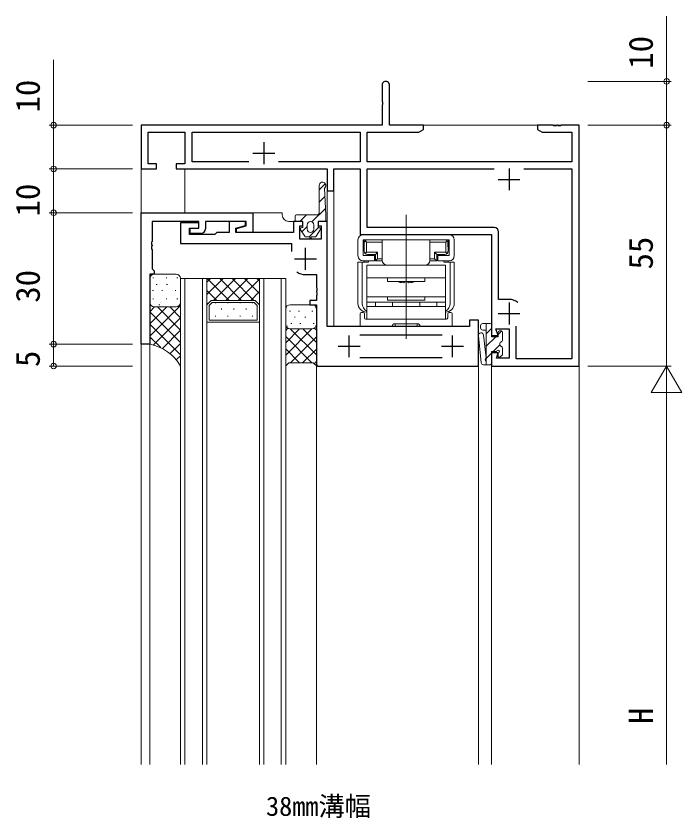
# Model space of a CAD drawing. Units: millimetres, scale not verified. Extents: x -793 to 793, y -564 to 564.
# Drawn here: x -404.4 to -252.3, y 80.4 to 263.5 of the extents above; entities that cross this region are included whole.
import ezdxf
from ezdxf.enums import TextEntityAlignment as Align

# ---------------------------------------------------------------- set-up
doc = ezdxf.new("R2010")
doc.units = ezdxf.units.MM
doc.header["$LTSCALE"] = 2
doc.layers.add('0-1_USER1', color=92, linetype='Continuous')
doc.layers.add('0-2_YKK_11', color=134, linetype='Continuous')
for name, color, linetype, lineweight in [('0-3_YKK_12', 40, 'Continuous', 18), ('0-4_YKK_13', 120, 'Continuous', 18), ('0-6_YKK_D', 200, 'Continuous', 18)]:
    doc.layers.add(name, color=color, linetype=linetype, lineweight=lineweight)
doc.styles.add('ＭＳ ゴシック', font='')
doc.styles.get('ＭＳ ゴシック').set_extended_font_data('MS Gothic')

msp = doc.modelspace()

# ---------------------------------------------------------------- linework, layer by layer
at = {"layer": '0-2_YKK_11'}
for p, q in [((-347.8, 234.7), (-347.8, 229.7)), ((-350.3, 232.2), (-345.3, 232.2)), ((-291.8, 228.73), (-291.8, 223.73)), ((-294.3, 226.23), (-289.3, 226.23)), ((-338.299, 205.6), (-338.299, 210.6)), ((-340.799, 208.1), (-335.799, 208.1)), ((-291.8, 198.1), (-291.8, 193.1)), ((-294.3, 195.6), (-289.3, 195.6)), ((-328.299, 185.6), (-328.299, 190.6)), ((-307.099, 190.67), (-325.899, 190.67)), ((-304.699, 185.6), (-304.699, 190.6)), ((-330.799, 188.1), (-325.799, 188.1)), ((-307.199, 188.1), (-302.199, 188.1)), ((-325.899, 185.53), (-307.099, 185.53))]:
    msp.add_line(p, q, dxfattribs=at)
for points in [[(-284.209, 236.97), (-277.43, 236.97), (-277.43, 230.23), (-324.17, 230.23), (-324.17, 236.97), (-312.391, 236.97), (-311.3, 237.6), (-311.3, 238.6), (-319.1, 238.6), (-319.1, 247.75)], [(-320.8, 247.75), (-320.8, 244.062), (-320.68, 243.878), (-320.68, 243.328), (-320.8, 243.145), (-320.8, 238.6)], [(-320.8, 238.6), (-375.8, 238.6), (-375.8, 228.6), (-372.3, 228.6), (-372.3, 229.8), (-374.17, 229.8), (-374.17, 236.97), (-365.8, 236.97), (-365.8, 229.8), (-367.8, 229.8), (-367.8, 228.6), (-333.3, 228.6), (-333.3, 223.6), (-331.8, 223.6), (-331.8, 228.6), (-325.8, 228.6), (-325.8, 213.6), (-295.8, 213.6), (-295.8, 190.6), (-294.3, 190.6), (-294.787, 192.1), (-291.8, 192.1), (-291.8, 185.4), (-294.69, 185.4), (-294.3, 186.6), (-295.8, 186.6), (-295.8, 183.6), (-275.8, 183.6), (-275.8, 238.6), (-279.842, 238.6), (-280.025, 238.48), (-280.575, 238.48), (-280.758, 238.6), (-280.842, 238.6), (-281.025, 238.48), (-281.575, 238.48), (-281.758, 238.6), (-285.3, 238.6), (-285.3, 237.6), (-284.209, 236.97)], [(-351.195, 230.23), (-364.17, 230.23), (-364.17, 236.97), (-325.8, 236.97), (-325.8, 230.23), (-344.405, 230.23)], [(-295.17, 215.23), (-324.17, 215.23), (-324.17, 228.6), (-295.163, 228.6)], [(-288.437, 228.6), (-277.43, 228.6), (-277.43, 185.23), (-290.17, 185.23), (-290.17, 192.681)], [(-375.799, 188.6), (-375.799, 218.6), (-350.299, 218.6), (-350.299, 214.1), (-353.999, 214.1), (-353.999, 215), (-351.799, 215.59), (-351.799, 216.6), (-361.099, 216.6), (-361.099, 214.9)], [(-362.099, 213.9), (-364.599, 213.9), (-364.599, 215.1), (-362.599, 215.1), (-362.599, 216.6), (-373.299, 216.6), (-373.299, 212.059), (-373.419, 211.875), (-373.419, 211.325), (-373.299, 211.142), (-373.299, 211.059), (-373.419, 210.875), (-373.419, 210.325), (-373.299, 210.142), (-373.299, 205.8), (-373.099, 205.6), (-372.799, 205.3), (-372.799, 204.6), (-373.799, 204.6), (-373.799, 188.6), (-375.799, 188.6)], [(-335.499, 183.6), (-298.799, 183.6), (-298.799, 194.1), (-300.799, 194.1), (-300.799, 192.6), (-333.299, 192.6), (-333.299, 216.6), (-335.399, 216.6), (-335.399, 215.6), (-334.699, 215.6), (-334.699, 212.6), (-339.599, 212.6), (-339.599, 215.6), (-338.899, 215.6), (-338.899, 216.6), (-340.999, 216.6), (-340.999, 214.1), (-354.199, 214.1), (-354.199, 215.111), (-351.999, 215.7), (-351.999, 216.6), (-355.699, 216.6), (-355.699, 214.1), (-358.499, 214.1), (-358.799, 213.8), (-358.999, 213.6), (-364.799, 213.6), (-364.799, 215.1), (-362.599, 215.1), (-362.599, 216.3), (-366.799, 216.3), (-366.799, 211.6), (-341.499, 211.6), (-341.499, 209.75)], [(-291.8, 198.8), (-294.17, 198.8), (-294.17, 214.23)], [(-338.299, 204.5), (-335.799, 204.5), (-335.799, 201.559), (-335.679, 201.375), (-335.679, 200.825), (-335.799, 200.642), (-335.799, 200.559), (-335.679, 200.375), (-335.679, 199.825), (-335.799, 199.642), (-335.799, 198.6), (-337.299, 198.6), (-337.299, 197.6), (-335.799, 197.6), (-335.799, 183.9), (-335.499, 183.6)]]:
    msp.add_lwpolyline(points, dxfattribs=at)
for centre, radius, start, end in [((-319.95, 247.75), 0.85, 359.99999, 180.00001), ((-362.099, 214.9), 1, 270.00001, 359.99999), ((-295.17, 214.23), 1, 0.00001, 89.99999), ((-338.299, 208.1), 3.6, 236.94426, 269.99997), ((-291.8, 195.6), 3.2, 51.63348, 89.99999)]:
    msp.add_arc(centre, radius, start, end, dxfattribs=at)
at = {"layer": '0-3_YKK_12'}
for p, q in [((-375.799, 238.6), (-375.499, 238.6)), ((-375.799, 238.6), (-375.799, 218.3)), ((-311.805, 238.6), (-275.799, 238.6)), ((-275.799, 238.1), (-275.799, 238.6)), ((-365.799, 228.6), (-365.799, 218.601)), ((-333.3, 223.9), (-333.299, 216.3)), ((-331.8, 223.9), (-331.799, 192.6)), ((-375.799, 218.6), (-343.599, 218.6)), ((-373.999, 218.6), (-343.599, 218.6)), ((-343.599, 218.1), (-343.599, 218.6)), ((-343.599, 218.1), (-343.599, 218.6)), ((-340.249, 216.6), (-342.099, 216.6)), ((-340.249, 216.6), (-342.099, 216.6)), ((-333.299, 216.6), (-333.849, 216.6)), ((-333.299, 216.6), (-333.299, 194.1)), ((-366.799, 203.6), (-360.799, 203.6)), ((-366.799, 203.6), (-366.799, 92.6)), ((-365.799, 203.6), (-365.799, 92.6)), ((-361.799, 203.6), (-361.799, 92.6)), ((-360.799, 203.6), (-348.799, 203.6)), ((-360.799, 197.6), (-360.799, 203.6)), ((-360.799, 203.6), (-360.799, 92.6)), ((-360.799, 202.738), (-359.938, 203.6)), ((-360.799, 199.91), (-357.109, 203.6)), ((-360.698, 203.6), (-355.698, 198.6)), ((-359.281, 198.6), (-354.281, 203.6)), ((-357.87, 203.6), (-352.87, 198.6)), ((-356.452, 198.6), (-351.452, 203.6)), ((-355.041, 203.6), (-350.041, 198.6)), ((-353.624, 198.6), (-348.799, 203.425)), ((-352.213, 203.6), (-348.799, 200.187)), ((-349.384, 203.6), (-348.799, 203.015)), ((-348.799, 203.6), (-348.799, 197.6)), ((-348.799, 203.6), (-342.799, 203.6)), ((-348.799, 203.6), (-348.799, 92.6)), ((-347.799, 203.6), (-347.799, 92.6)), ((-343.799, 203.6), (-343.799, 92.6)), ((-342.799, 203.6), (-342.799, 92.6)), ((-360.799, 200.873), (-358.527, 198.6)), ((-350.795, 198.6), (-348.799, 200.596)), ((-359.799, 198.6), (-360.799, 197.6)), ((-360.799, 198.045), (-360.577, 197.823)), ((-360.299, 197.393), (-359.592, 198.1)), ((-349.799, 198.6), (-359.799, 198.6)), ((-350.007, 198.1), (-359.592, 198.1)), ((-358.867, 198.1), (-358.867, 197.92)), ((-356.037, 198.1), (-356.037, 197.92)), ((-353.207, 198.1), (-353.207, 197.92)), ((-350.377, 198.1), (-350.377, 197.92)), ((-349.299, 197.393), (-350.007, 198.1)), ((-348.799, 197.6), (-349.799, 198.6)), ((-360.299, 194.1), (-360.299, 197.393)), ((-360.282, 196.705), (-360.282, 196.505)), ((-357.452, 196.705), (-357.452, 196.505)), ((-354.622, 196.705), (-354.622, 196.505)), ((-351.792, 196.705), (-351.792, 196.505)), ((-349.299, 194.1), (-349.299, 197.393)), ((-348.883, 197.684), (-348.799, 197.768)), ((-358.867, 195.09), (-358.867, 194.89)), ((-356.037, 195.09), (-356.037, 194.89)), ((-353.207, 195.09), (-353.207, 194.89)), ((-350.377, 195.09), (-350.377, 194.89)), ((-360.799, 193.6), (-348.799, 193.6)), ((-360.299, 194.1), (-349.299, 194.1)), ((-375.799, 188.9), (-375.799, 92.6)), ((-375.799, 188.9), (-375.799, 92.6)), ((-373.799, 188.9), (-373.799, 92.6)), ((-373.799, 188.9), (-373.799, 92.6)), ((-375.799, 188.6), (-373.8, 188.6)), ((-335.799, 183.9), (-335.799, 92.6)), ((-335.799, 183.9), (-335.799, 92.6)), ((-298.799, 183.6), (-335.799, 183.6)), ((-298.799, 183.9), (-298.799, 92.6)), ((-298.799, 183.9), (-298.799, 92.6)), ((-295.799, 183.9), (-295.799, 92.6)), ((-275.799, 183.9), (-275.799, 92.6))]:
    msp.add_line(p, q, dxfattribs=at)
msp.add_arc((-342.099, 218.1), 1.5, 180, 270, dxfattribs=at)
msp.add_arc((-342.099, 218.1), 1.5, 180, 270, dxfattribs=at)
at = {"layer": '0-4_YKK_13'}
for p, q in [((-335.149, 223.839), (-333.755, 225.234)), ((-335.149, 224.85), (-335.149, 218.6)), ((-333.65, 218.108), (-333.942, 224.108)), ((-335.149, 221.011), (-333.855, 222.306)), ((-335.649, 218.1), (-340.349, 218.1)), ((-339.56, 216.6), (-338.06, 218.1)), ((-336.812, 216.52), (-333.723, 219.609)), ((-333.649, 216.9), (-333.649, 218.093)), ((-315.299, 201.101), (-315.299, 218.101)), ((-340.649, 217.8), (-340.649, 216.9)), ((-333.899, 216.605), (-333.654, 216.85)), ((-339.402, 214.738), (-338.438, 213.238)), ((-339.086, 214.246), (-337.899, 215.433)), ((-337.899, 215.85), (-337.899, 214.85)), ((-337.403, 213.1), (-335.303, 215.2)), ((-336.399, 214.85), (-336.399, 215.85)), ((-315.299, 192.726), (-315.299, 215.77)), ((-315.299, 214.603), (-315.299, 203.382)), ((-325.099, 213.601), (-305.499, 213.601)), ((-326.299, 208.801), (-326.299, 212.401)), ((-325.099, 212.401), (-305.499, 212.401)), ((-325.099, 208.801), (-325.099, 212.401)), ((-324.949, 212.401), (-324.949, 210.401)), ((-324.949, 212.401), (-322.999, 212.401)), ((-324.849, 211.701), (-324.849, 210.801)), ((-324.349, 211.901), (-324.644, 212.196)), ((-324.349, 211.901), (-324.349, 209.601)), ((-324.349, 211.901), (-320.749, 211.901)), ((-320.749, 212.401), (-324.149, 212.401)), ((-322.999, 212.401), (-307.599, 212.401)), ((-320.749, 207.801), (-320.749, 212.401)), ((-315.299, 210.665), (-315.299, 202.356)), ((-309.849, 207.801), (-309.849, 212.401)), ((-306.449, 212.401), (-309.849, 212.401)), ((-309.849, 211.901), (-306.249, 211.901)), ((-307.599, 212.401), (-305.649, 212.401)), ((-306.249, 211.901), (-305.954, 212.196)), ((-306.249, 211.901), (-306.249, 209.601)), ((-305.749, 211.701), (-305.749, 210.801)), ((-305.699, 210.801), (-305.749, 210.801)), ((-305.699, 209.801), (-305.699, 210.801)), ((-305.649, 210.401), (-305.649, 212.401)), ((-305.499, 208.801), (-305.499, 212.401)), ((-304.299, 212.401), (-304.299, 208.801)), ((-322.549, 208.801), (-325.099, 208.801)), ((-324.899, 209.801), (-324.849, 209.801)), ((-324.349, 209.601), (-324.644, 209.306)), ((-324.349, 209.601), (-321.799, 209.601)), ((-322.299, 209.101), (-324.149, 209.101)), ((-322.299, 209.101), (-321.799, 209.601)), ((-322.299, 209.101), (-322.299, 207.601)), ((-321.799, 208.101), (-321.799, 209.601)), ((-308.299, 209.101), (-308.799, 209.601)), ((-308.799, 208.101), (-308.799, 209.601)), ((-306.249, 209.601), (-308.799, 209.601)), ((-306.449, 209.101), (-308.299, 209.101)), ((-308.299, 209.101), (-308.299, 207.601)), ((-308.049, 207.601), (-308.049, 208.801)), ((-305.499, 208.801), (-308.049, 208.801)), ((-306.249, 209.601), (-305.954, 209.306)), ((-305.699, 209.801), (-305.749, 209.801)), ((-323.969, 207.301), (-326.299, 207.301)), ((-326.299, 197.901), (-326.299, 207.301)), ((-325.349, 197.901), (-325.349, 207.301)), ((-324.869, 207.301), (-324.869, 207.601)), ((-323.919, 207.601), (-323.919, 207.301)), ((-322.299, 207.601), (-321.799, 208.101)), ((-322.299, 207.601), (-320.749, 207.601)), ((-321.799, 208.101), (-320.749, 208.101)), ((-315.299, 208.365), (-315.299, 198.812)), ((-309.849, 208.101), (-308.799, 208.101)), ((-309.849, 207.601), (-308.299, 207.601)), ((-308.799, 208.101), (-308.299, 207.601)), ((-308.049, 207.601), (-305.499, 207.601)), ((-306.679, 207.301), (-306.679, 207.601)), ((-306.629, 207.301), (-304.299, 207.301)), ((-305.729, 207.301), (-305.729, 207.601)), ((-305.249, 197.901), (-305.249, 207.301)), ((-304.299, 197.901), (-304.299, 207.301)), ((-311.049, 206.601), (-319.549, 206.601)), ((-315.299, 197.863), (-315.299, 206.437)), ((-373.8, 204.599), (-373.8, 204.599)), ((-373.8, 203.602), (-373.8, 198.1)), ((-373.152, 203.766), (-372.952, 203.766)), ((-367.799, 204.599), (-372.8, 204.599)), ((-370.122, 203.766), (-369.922, 203.766)), ((-367.639, 203.766), (-367.439, 203.766)), ((-366.8, 183.599), (-366.799, 203.599)), ((-324.299, 203.701), (-306.299, 203.701)), ((-372.371, 202.243), (-372.171, 202.243)), ((-369.989, 202.243), (-369.789, 202.243)), ((-315.849, 202.601), (-315.549, 202.901)), ((-315.549, 202.901), (-315.049, 202.901)), ((-315.299, 203.201), (-315.299, 192.201)), ((-315.299, 191.136), (-315.299, 201.618)), ((-314.749, 202.601), (-315.049, 202.901)), ((-373.18, 200.828), (-372.98, 200.828)), ((-371.106, 200.828), (-370.906, 200.828)), ((-368.076, 200.828), (-367.876, 200.828)), ((-373.8, 199.101), (-373.8, 188.599)), ((-373.152, 198.965), (-372.952, 198.965)), ((-371.313, 198.082), (-371.313, 198.082)), ((-370.122, 198.965), (-369.922, 198.965)), ((-367.639, 198.965), (-367.439, 198.965)), ((-324.299, 199.401), (-306.299, 199.401)), ((-308.299, 198.201), (-322.299, 198.201)), ((-319.549, 198.601), (-311.049, 198.601)), ((-318.399, 198.201), (-318.399, 197.201)), ((-312.199, 198.201), (-312.199, 197.201)), ((-311.049, 198.601), (-311.049, 199.401)), ((-308.299, 198.201), (-308.299, 197.201)), ((-366.799, 197.412), (-373.801, 190.411)), ((-369.943, 197.097), (-373.801, 193.239)), ((-372.722, 197.097), (-373.801, 195.985)), ((-373.801, 195.985), (-366.799, 188.983)), ((-368.199, 197.097), (-372.8, 197.097)), ((-372.8, 197.097), (-367.799, 197.097)), ((-372.085, 197.097), (-366.799, 191.812)), ((-371.737, 197.55), (-371.537, 197.55)), ((-369.257, 197.097), (-366.799, 194.64)), ((-342.799, 196.603), (-342.799, 183.609)), ((-341.915, 196.136), (-341.715, 196.136)), ((-336.799, 197.6), (-341.799, 197.6)), ((-341.105, 197.551), (-340.905, 197.551)), ((-339.84, 196.136), (-339.64, 196.136)), ((-338.723, 197.551), (-338.523, 197.551)), ((-336.81, 196.136), (-336.61, 196.136)), ((-335.799, 192.106), (-335.799, 196.868)), ((-324.299, 197.201), (-306.299, 197.201)), ((-315.299, 189.807), (-315.299, 197.095)), ((-315.299, 196.806), (-315.299, 192.148)), ((-366.799, 194.584), (-372.965, 188.418)), ((-340.807, 194.721), (-340.607, 194.721)), ((-338.425, 194.721), (-338.225, 194.721)), ((-325.799, 192.901), (-325.799, 195.501)), ((-325.499, 195.801), (-325.099, 195.801)), ((-324.799, 194.601), (-324.799, 195.501)), ((-306.099, 194.301), (-324.499, 194.301)), ((-305.799, 195.501), (-305.799, 194.601)), ((-305.099, 195.801), (-305.499, 195.801)), ((-304.799, 192.901), (-304.799, 195.501)), ((-373.801, 193.156), (-366.799, 186.155)), ((-342.399, 192.751), (-342.284, 192.635)), ((-341.616, 193.306), (-341.416, 193.306)), ((-339.542, 193.306), (-339.342, 193.306)), ((-336.512, 193.306), (-336.312, 193.306)), ((-335.799, 193.091), (-335.799, 193.091)), ((-325.499, 192.601), (-318.699, 192.601)), ((-312.499, 193.201), (-318.099, 193.201)), ((-317.799, 193.201), (-312.799, 193.201)), ((-317.799, 193.201), (-317.799, 192.701)), ((-317.799, 192.701), (-312.799, 192.701)), ((-312.799, 193.201), (-312.799, 192.701)), ((-311.899, 192.601), (-305.099, 192.601)), ((-298.299, 192.8), (-298.299, 192.3)), ((-296.099, 193.3), (-297.799, 193.3)), ((-296.999, 183.9), (-296.999, 193.3)), ((-295.799, 190.3), (-295.799, 193)), ((-366.799, 191.755), (-370.95, 187.604)), ((-342.307, 192.24), (-342.799, 191.748)), ((-339.618, 192.101), (-342.799, 188.92)), ((-336.792, 192.099), (-342.799, 186.091)), ((-341.799, 192.102), (-336.799, 192.099)), ((-341.75, 192.102), (-335.799, 186.151)), ((-338.92, 192.1), (-335.799, 188.979)), ((-336.253, 192.261), (-335.799, 191.808)), ((-298.138, 184.348), (-298.786, 190.511)), ((-296.999, 191.8), (-297.799, 191.8)), ((-297.053, 185.504), (-297.592, 190.636)), ((-295.799, 192.161), (-296.999, 190.961)), ((-293.538, 191.594), (-294.299, 190.833)), ((-294.299, 191.3), (-294.299, 190.3)), ((-293.999, 191.6), (-293.599, 191.6)), ((-293.299, 191.3), (-293.299, 189.449)), ((-373.801, 190.278), (-371.321, 187.798)), ((-366.799, 188.78), (-369.222, 186.357)), ((-342.799, 190.322), (-336.833, 184.356)), ((-335.799, 190.263), (-341.706, 184.356)), ((-294.832, 190.3), (-296.999, 188.133)), ((-294.299, 190.3), (-295.799, 190.3)), ((-342.799, 187.494), (-339.662, 184.356)), ((-335.799, 187.434), (-338.863, 184.371)), ((-295.799, 186.9), (-295.799, 184.2)), ((-294.819, 186.9), (-295.799, 186.9)), ((-293.875, 188.429), (-295.404, 186.9)), ((-293.299, 187.752), (-293.299, 186.3)), ((-366.799, 185.951), (-367.774, 184.976)), ((-295.799, 186.504), (-296.999, 185.304)), ((-294.299, 186.381), (-294.299, 185.9)), ((-293.387, 186.088), (-293.787, 185.688)), ((-335.799, 184.606), (-336.299, 184.106)), ((-296.099, 183.9), (-297.641, 183.9))]:
    msp.add_line(p, q, dxfattribs=at)
for points in [[(-340.349, 216.6), (-338.899, 216.6), (-338.899, 215.2), (-339.149, 215.2)], [(-335.149, 215.2), (-335.399, 215.2), (-335.399, 216.6), (-333.949, 216.6)], [(-335.861, 213.238), (-334.897, 214.738), (-334.902, 214.731)], [(-338.186, 213.1), (-337.299, 213.1), (-337.299, 212.8), (-336.999, 212.8), (-336.999, 213.1), (-336.113, 213.1)], [(-324.899, 209.801), (-324.899, 210.801), (-324.849, 210.801)], [(-325.099, 207.601), (-322.549, 207.601), (-322.549, 208.801)], [(-319.549, 203.701), (-319.549, 202.901), (-311.049, 202.901), (-311.049, 203.701)], [(-306.299, 198.201), (-306.299, 194.301), (-324.299, 194.301), (-324.299, 198.201)], [(-308.299, 197.201), (-322.299, 197.201), (-322.299, 198.201)], [(-311.049, 199.401), (-319.549, 199.401), (-319.549, 198.601)], [(-335.799, 193.106), (-335.799, 183.606), (-336.549, 184.356), (-342.052, 184.356), (-342.799, 183.609)]]:
    msp.add_lwpolyline(points, dxfattribs=at)
msp.add_lwpolyline([(-324.299, 198.201), (-306.299, 198.201), (-306.299, 206.601), (-324.299, 206.601)], close=True, dxfattribs=at)
for centre, radius, start, end in [((-334.399, 224.85), 0.75, 316.10191, 180), ((-333.643, 224.122), 0.3, 136.10191, 182.7927), ((-340.349, 217.8), 0.3, 90, 180), ((-335.649, 218.6), 0.5, 270, 0), ((-333.949, 218.093), 0.3, 0, 2.7927), ((-340.349, 216.9), 0.3, 180, 270), ((-337.149, 215.85), 0.75, 0, 180), ((-333.949, 216.9), 0.3, 270, 360), ((-339.149, 214.9), 0.3, 90, 212.72284), ((-337.149, 214.85), 0.75, 180, 0), ((-335.149, 214.9), 0.3, 325.61091, 90), ((-338.186, 213.4), 0.3, 212.72284, 270), ((-336.113, 213.4), 0.3, 270, 327.27716), ((-325.099, 212.401), 1.2, 90, 180), ((-305.499, 212.401), 1.2, 0, 90), ((-324.149, 211.701), 0.7, 90, 180), ((-306.449, 211.701), 0.7, 0, 90), ((-325.099, 208.801), 1.2, 180, 270), ((-324.149, 209.801), 0.7, 180, 270), ((-306.449, 209.801), 0.7, 270, 0), ((-305.499, 208.801), 1.2, 270, 0), ((-319.549, 207.801), 1.2, 180, 270), ((-311.049, 207.801), 1.2, 270, 0), ((-372.8, 203.599), 1, 90, 180), ((-367.799, 203.599), 1, 0, 90), ((-315.299, 210.403), 7.823, 253.55533, 265.96393), ((-315.299, 210.403), 7.823, 274.03607, 286.44467), ((-372.8, 198.1), 1, 180, 270), ((-372.8, 198.097), 1, 180, 270), ((-367.799, 198.097), 1, 270, 0), ((-324.299, 197.901), 2, 180, 270), ((-323.349, 197.901), 2, 180, 241.64065), ((-306.299, 197.901), 2, 270, 0), ((-307.249, 197.901), 2, 298.35935, 0), ((-341.799, 196.6), 1, 90, 180), ((-336.799, 196.6), 1, 0, 90), ((-325.499, 195.501), 0.3, 90, 180), ((-325.099, 195.501), 0.3, 0, 90), ((-324.499, 194.601), 0.3, 180, 270), ((-306.099, 194.601), 0.3, 270, 0), ((-305.499, 195.501), 0.3, 90, 180), ((-305.099, 195.501), 0.3, 0, 90), ((-341.799, 193.102), 1, 180, 270), ((-336.799, 193.099), 1, 270, 0), ((-325.499, 192.901), 0.3, 180, 270), ((-318.699, 192.901), 0.3, 270, 0), ((-318.099, 192.901), 0.3, 90, 180), ((-312.499, 192.901), 0.3, 360, 90), ((-311.899, 192.901), 0.3, 180, 270), ((-305.099, 192.901), 0.3, 270, 0), ((-297.799, 192.8), 0.5, 90, 180), ((-297.799, 192.3), 0.5, 180, 270), ((-296.099, 193), 0.3, 0, 90), ((-298.189, 190.573), 0.6, 5.99701, 185.99701), ((-293.999, 191.3), 0.3, 90, 180), ((-293.599, 191.3), 0.3, 0, 90), ((-293.299, 188.6), 0.6, 109.47122, 250.52878), ((-293.599, 189.449), 0.3, 289.47122, 0), ((-375.992, 178.129), 10.697, 30.75501, 78.17517), ((-294.819, 187.2), 0.3, 270, 330), ((-294.299, 186.9), 0.3, 300, 150), ((-293.599, 187.752), 0.3, 0, 70.52878), ((-296.99, 184.994), 0.3, 127.01073, 268.28661), ((-297.352, 185.473), 0.3, 307.01073, 5.99701), ((-293.999, 186.381), 0.3, 120, 180), ((-293.999, 185.9), 0.3, 180, 315), ((-293.599, 186.3), 0.3, 315, 0), ((-297.641, 184.4), 0.5, 185.99701, 270), ((-296.099, 184.2), 0.3, 270, 0)]:
    msp.add_arc(centre, radius, start, end, dxfattribs=at)
at = {"layer": '0-6_YKK_D'}
for p, q in [((-273.799, 248.6), (-254.8, 248.6)), ((-377.799, 238.6), (-396.8, 238.6)), ((-273.799, 238.6), (-254.8, 238.6)), ((-273.799, 238.6), (-254.8, 238.6)), ((-255.8, 183.6), (-255.8, 238.6)), ((-377.799, 228.6), (-396.8, 228.6)), ((-377.799, 228.6), (-396.8, 228.6)), ((-395.8, 228.6), (-395.8, 218.6)), ((-377.799, 218.6), (-396.8, 218.6)), ((-377.799, 218.6), (-396.8, 218.6)), ((-395.8, 218.6), (-395.8, 188.6)), ((-377.799, 188.6), (-396.8, 188.6)), ((-377.799, 188.6), (-396.8, 188.6)), ((-395.8, 188.6), (-395.8, 183.6)), ((-377.799, 183.6), (-396.8, 183.6)), ((-273.799, 183.6), (-254.8, 183.6)), ((-273.799, 183.6), (-254.8, 183.6)), ((-255.8, 183.6), (-259.3, 177.538)), ((-255.8, 183.6), (-252.3, 177.538)), ((-255.8, 183.6), (-255.8, 171.476)), ((-259.3, 177.538), (-252.3, 177.538)), ((-255.8, 176.6), (-255.8, 92.6))]:
    msp.add_line(p, q, dxfattribs=at)
for points in [[(-255.8, 238.6), (-255.8, 248.6), (-255.8, 263.525)], [(-395.8, 228.6), (-395.8, 238.6), (-395.8, 253.525)]]:
    msp.add_lwpolyline(points, dxfattribs=at)
for centre in [(-255.8, 248.6), (-395.8, 238.6), (-255.8, 238.6), (-255.8, 238.6), (-395.8, 228.6), (-395.8, 228.6), (-395.8, 218.6), (-395.8, 218.6), (-395.8, 188.6), (-395.8, 188.6), (-395.8, 183.6)]:
    msp.add_circle(centre, 0.637, dxfattribs=at)

# ---------------------------------------------------------------- texts
at = {"layer": '0-1_USER1', "style": 'ＭＳ ゴシック'}
msp.add_text('38mm溝幅', height=4.399, dxfattribs=at).set_placement((-347.283, 79.549), align=Align.BOTTOM_LEFT)
at = {"layer": '0-6_YKK_D', "style": 'ＭＳ ゴシック'}
for s, p in [('10', (-257.3, 251.5)), ('10', (-397.3, 241.5)), ('10', (-397.3, 217.762)), ('55', (-257.3, 205.646)), ('30', (-397.3, 198.061)), ('5', (-397.3, 183.373)), ('H', (-257.3, 101.833))]:
    msp.add_text(s, height=5.499, rotation=90, dxfattribs=at).set_placement(p, align=Align.BOTTOM_LEFT)

doc.saveas('drawing.dxf')
